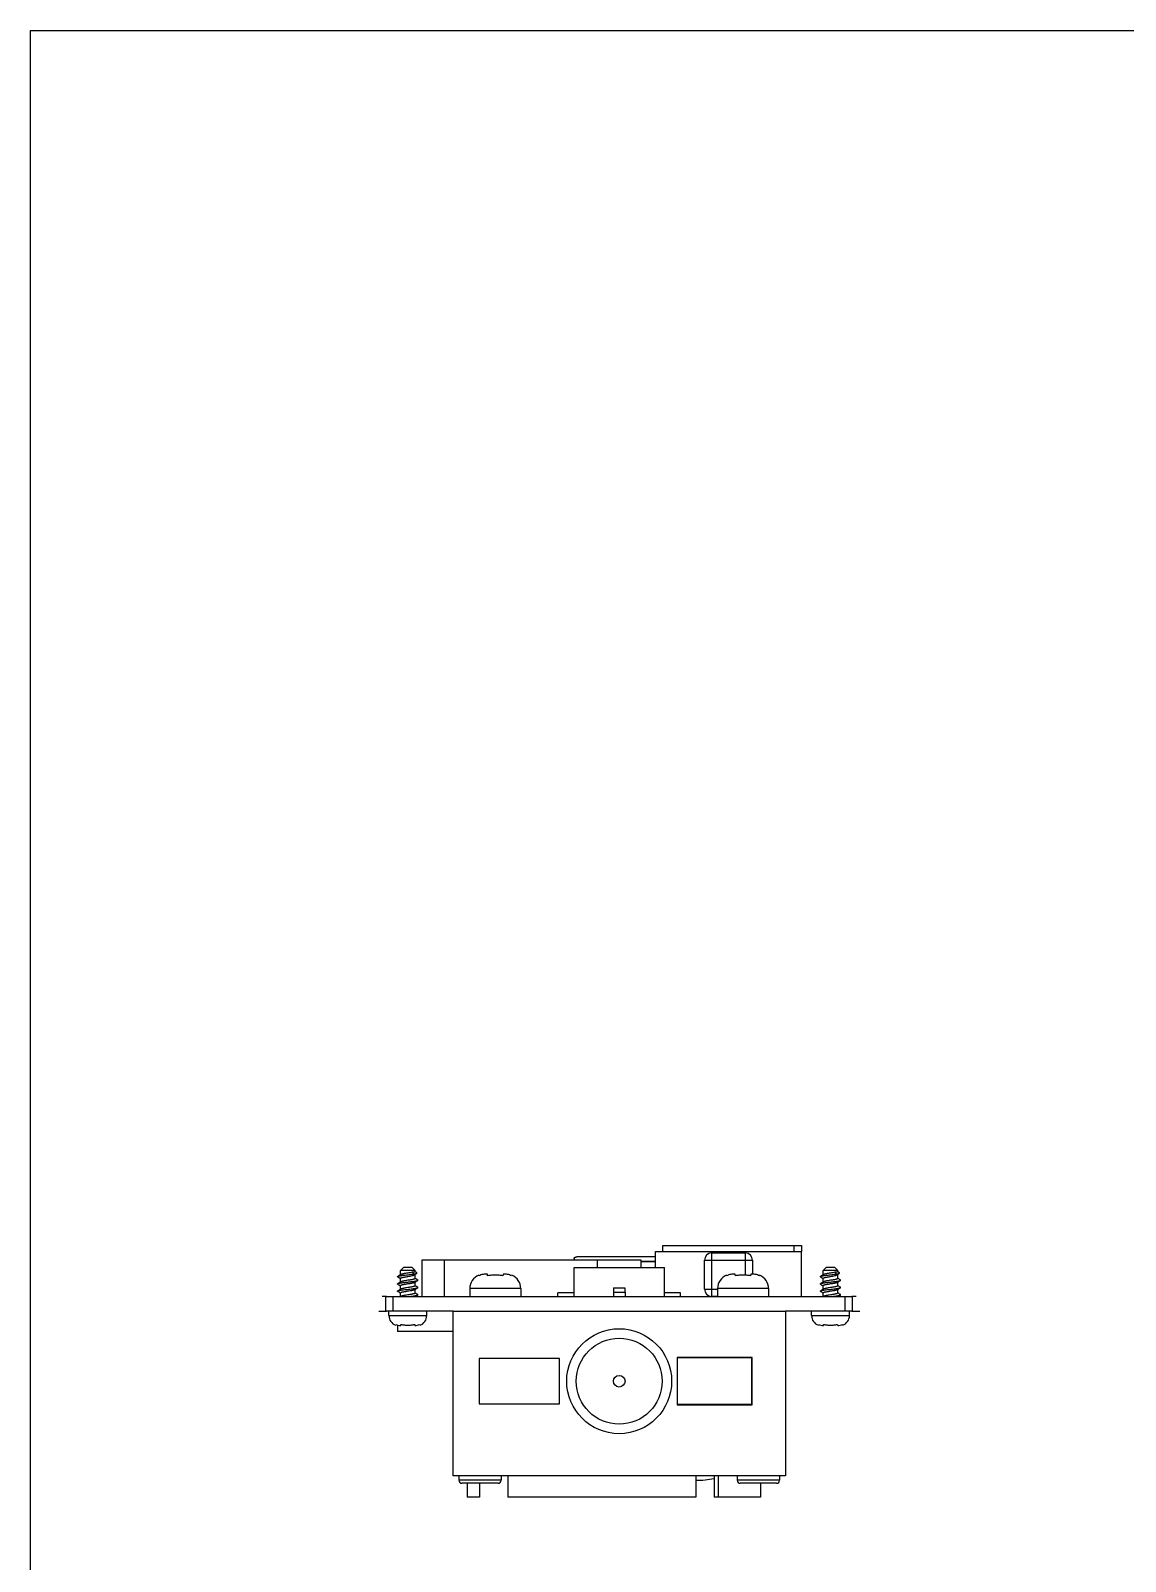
# Model space of a CAD drawing. Extents: x 0 to 297, y 0 to 210.
# Drawn here: x 0 to 75.1, y 105 to 210 of the extents above; entities that cross this region are included whole.
import ezdxf

# ---------------------------------------------------------------- set-up
doc = ezdxf.new("R2010")
doc.units = 0
doc.header["$LTSCALE"] = 16.335
doc.layers.get('0').update_dxf_attribs({"linetype": 'CONTINUOUS'})
doc.layers.add('02___PRT_ALL_AXES', color=7, linetype='CONTINUOUS')
doc.layers.add('06___PRT_ALL_SURFS', color=7, linetype='CONTINUOUS')

msp = doc.modelspace()

# ---------------------------------------------------------------- linework, layer by layer
at = {"color": 7, "linetype": 'CONTINUOUS'}
for p, q in [((0, 0), (0, 210)), ((0, 210), (297, 210)), ((46.73, 123.18), (46.73, 126.16)), ((46.73, 126.16), (49.03, 126.16)), ((49.03, 126.16), (49.03, 124.64)), ((52.38, 126.66), (52.88, 126.66)), ((52.88, 126.66), (52.88, 126.26)), ((25.58, 125.16), (25.38, 124.96)), ((26.38, 124.96), (25.38, 124.96)), ((26.18, 125.16), (25.58, 125.16)), ((26.18, 125.16), (26.38, 124.96)), ((26.83, 125.66), (26.83, 123.16)), ((41.88, 125.66), (26.83, 125.66)), ((28.38, 125.66), (28.38, 123.16)), ((37.28, 125.77), (37.28, 125.66)), ((37.28, 123.16), (37.28, 125.16)), ((37.28, 125.16), (43.48, 125.16)), ((42.88, 125.89), (37.48, 125.89)), ((38.88, 125.66), (38.88, 125.16)), ((41.88, 125.16), (41.88, 125.66)), ((41.88, 125.57), (42.88, 125.57)), ((42.88, 125.56), (41.88, 125.56)), ((43.48, 123.16), (43.48, 125.16)), ((46.23, 123.68), (46.23, 125.66)), ((46.23, 125.66), (49.53, 125.66)), ((49.53, 125.66), (49.53, 124.71)), ((54.58, 125.16), (54.38, 124.96)), ((55.38, 124.96), (54.38, 124.96)), ((55.18, 125.16), (54.58, 125.16)), ((55.18, 125.16), (55.38, 124.96)), ((25.24, 124.58), (25.19, 124.55)), ((25.19, 124.52), (25.26, 124.48)), ((25.24, 124.08), (25.19, 124.05)), ((25.19, 124.02), (25.26, 123.98)), ((25.29, 124.61), (25.24, 124.58)), ((25.29, 124.11), (25.24, 124.08)), ((25.26, 124.48), (25.31, 124.45)), ((25.26, 123.98), (25.31, 123.95)), ((25.34, 124.64), (25.29, 124.61)), ((25.34, 124.14), (25.29, 124.11)), ((25.31, 124.45), (25.37, 124.41)), ((25.31, 123.95), (25.37, 123.91)), ((25.39, 124.67), (25.34, 124.64)), ((25.39, 124.17), (25.34, 124.14)), ((25.37, 124.41), (25.38, 124.41)), ((25.37, 123.91), (25.38, 123.91)), ((26.17, 124.83), (26.29, 124.71)), ((26.29, 124.71), (26.17, 124.6)), ((26.33, 124.66), (26.37, 124.69)), ((26.36, 124.15), (26.42, 124.18)), ((26.49, 124.79), (26.38, 124.86)), ((26.44, 124.37), (26.38, 124.41)), ((26.38, 124.41), (26.38, 124.41)), ((26.44, 123.87), (26.38, 123.91)), ((26.38, 123.91), (26.38, 123.91)), ((26.42, 124.18), (26.47, 124.21)), ((26.44, 124.73), (26.49, 124.76)), ((26.49, 124.34), (26.44, 124.37)), ((26.47, 124.21), (26.52, 124.24)), ((26.56, 124.3), (26.49, 124.34)), ((26.52, 124.24), (26.56, 124.27)), ((30.75, 124.59), (30.75, 124.64)), ((31.35, 124.59), (31.34, 124.71)), ((32.42, 124.71), (32.4, 124.59)), ((33.01, 124.64), (33, 124.59)), ((47.75, 124.59), (47.75, 124.64)), ((48.35, 124.59), (48.34, 124.71)), ((49.42, 124.71), (49.4, 124.59)), ((50.01, 124.64), (50, 124.59)), ((54.24, 124.58), (54.19, 124.55)), ((54.19, 124.52), (54.26, 124.48)), ((54.24, 124.08), (54.19, 124.05)), ((54.19, 124.02), (54.26, 123.98)), ((54.29, 124.61), (54.24, 124.58)), ((54.29, 124.11), (54.24, 124.08)), ((54.26, 124.48), (54.31, 124.45)), ((54.26, 123.98), (54.31, 123.95)), ((54.34, 124.64), (54.29, 124.61)), ((54.34, 124.14), (54.29, 124.11)), ((54.31, 124.45), (54.37, 124.41)), ((54.31, 123.95), (54.37, 123.91)), ((54.39, 124.67), (54.34, 124.64)), ((54.39, 124.17), (54.34, 124.14)), ((54.37, 124.41), (54.38, 124.41)), ((54.37, 123.91), (54.38, 123.91)), ((55.17, 124.83), (55.29, 124.71)), ((55.29, 124.71), (55.17, 124.6)), ((55.33, 124.66), (55.37, 124.69)), ((55.36, 124.15), (55.42, 124.18)), ((55.49, 124.79), (55.38, 124.86)), ((55.44, 124.37), (55.38, 124.41)), ((55.38, 124.41), (55.38, 124.41)), ((55.44, 123.87), (55.38, 123.91)), ((55.38, 123.91), (55.38, 123.91)), ((55.42, 124.18), (55.47, 124.21)), ((55.44, 124.73), (55.49, 124.76)), ((55.49, 124.34), (55.44, 124.37)), ((55.47, 124.21), (55.52, 124.24)), ((55.56, 124.3), (55.49, 124.34)), ((55.52, 124.24), (55.56, 124.27)), ((24.38, 122.16), (24.38, 123.16)), ((24.42, 123.16), (56.33, 123.16)), ((24.88, 122.16), (24.88, 123.16)), ((25.24, 123.58), (25.19, 123.55)), ((25.19, 123.52), (25.26, 123.48)), ((25.29, 123.61), (25.24, 123.58)), ((25.26, 123.48), (25.31, 123.45)), ((25.34, 123.64), (25.29, 123.61)), ((25.31, 123.45), (25.37, 123.41)), ((25.39, 123.67), (25.34, 123.64)), ((25.37, 123.41), (25.38, 123.41)), ((26.36, 123.65), (26.42, 123.68)), ((26.44, 123.37), (26.38, 123.41)), ((26.38, 123.41), (26.38, 123.41)), ((26.39, 123.17), (26.44, 123.2)), ((26.42, 123.68), (26.47, 123.71)), ((26.49, 123.84), (26.44, 123.87)), ((26.49, 123.34), (26.44, 123.37)), ((26.44, 123.2), (26.49, 123.23)), ((26.47, 123.71), (26.52, 123.74)), ((26.56, 123.8), (26.49, 123.84)), ((26.56, 123.3), (26.49, 123.34)), ((26.49, 123.23), (26.56, 123.27)), ((26.52, 123.74), (26.56, 123.77)), ((30.13, 123.71), (30.13, 123.16)), ((33.63, 123.71), (30.13, 123.71)), ((33.63, 123.71), (33.63, 123.16)), ((36.18, 123.16), (36.18, 123.41)), ((37.28, 123.41), (36.18, 123.41)), ((39.98, 123.46), (39.98, 123.16)), ((39.98, 123.46), (40.78, 123.46)), ((39.99, 123.76), (39.99, 123.46)), ((39.99, 123.76), (40.77, 123.76)), ((40.77, 123.76), (40.77, 123.46)), ((40.78, 123.46), (40.78, 123.16)), ((44.58, 123.41), (43.48, 123.41)), ((44.58, 123.16), (44.58, 123.41)), ((46.23, 123.68), (47.13, 123.68)), ((47.13, 123.18), (46.73, 123.18)), ((47.13, 123.71), (47.13, 123.16)), ((50.63, 123.71), (47.13, 123.71)), ((50.63, 123.71), (50.63, 123.16)), ((54.24, 123.58), (54.19, 123.55)), ((54.19, 123.52), (54.26, 123.48)), ((54.29, 123.61), (54.24, 123.58)), ((54.26, 123.48), (54.31, 123.45)), ((54.34, 123.64), (54.29, 123.61)), ((54.31, 123.45), (54.37, 123.41)), ((54.39, 123.67), (54.34, 123.64)), ((54.37, 123.41), (54.38, 123.41)), ((55.36, 123.65), (55.42, 123.68)), ((55.44, 123.37), (55.38, 123.41)), ((55.38, 123.41), (55.38, 123.41)), ((55.39, 123.17), (55.44, 123.2)), ((55.42, 123.68), (55.47, 123.71)), ((55.49, 123.84), (55.44, 123.87)), ((55.49, 123.34), (55.44, 123.37)), ((55.44, 123.2), (55.49, 123.23)), ((55.47, 123.71), (55.52, 123.74)), ((55.56, 123.8), (55.49, 123.84)), ((55.56, 123.3), (55.49, 123.34)), ((55.49, 123.23), (55.56, 123.27)), ((55.52, 123.74), (55.56, 123.77)), ((55.88, 122.16), (55.88, 123.16)), ((56.38, 122.16), (56.38, 123.16)), ((28.98, 122.16), (24.42, 122.16)), ((24.58, 121.86), (24.58, 122.16)), ((24.58, 121.86), (27.18, 121.86)), ((27.18, 121.86), (27.18, 122.16)), ((56.33, 122.16), (51.78, 122.16)), ((53.58, 121.86), (53.58, 122.16)), ((53.58, 121.86), (56.18, 121.86)), ((56.18, 121.86), (56.18, 122.16)), ((25.04, 121.21), (25.05, 121.26)), ((25.18, 121.21), (25.18, 120.76)), ((28.98, 120.76), (25.18, 120.76)), ((25.39, 121.17), (25.4, 121.26)), ((26.35, 121.26), (26.37, 121.17)), ((26.7, 121.26), (26.71, 121.21)), ((54.04, 121.21), (54.05, 121.26)), ((54.39, 121.17), (54.4, 121.26)), ((55.35, 121.26), (55.37, 121.17)), ((55.7, 121.26), (55.71, 121.21)), ((30.78, 118.91), (30.78, 115.81)), ((36.28, 118.91), (30.78, 118.91)), ((36.28, 115.81), (36.28, 118.91)), ((44.35, 118.99), (44.35, 115.73)), ((49.51, 118.99), (44.35, 118.99)), ((44.38, 115.76), (44.38, 118.96)), ((49.48, 118.96), (44.38, 118.96)), ((49.48, 115.76), (49.48, 118.96)), ((49.51, 115.73), (49.51, 118.99)), ((30.78, 115.81), (36.28, 115.81)), ((44.35, 115.73), (49.51, 115.73)), ((49.48, 115.76), (44.38, 115.76)), ((32.28, 110.56), (29.38, 110.56)), ((32.08, 110.36), (29.58, 110.36)), ((29.94, 110.36), (29.94, 109.41)), ((30.79, 110.36), (30.79, 109.41)), ((32.75, 110.86), (32.75, 109.41)), ((45.63, 110.86), (45.63, 109.41)), ((46.9, 110.86), (46.9, 109.41)), ((47.17, 110.86), (47.17, 109.41)), ((51.38, 110.56), (48.48, 110.56)), ((51.18, 110.36), (48.68, 110.36)), ((50.08, 110.36), (50.08, 109.41))]:
    msp.add_line(p, q, dxfattribs=at)
at = {"color": 5, "linetype": 'CONTINUOUS'}
for p, q in [((24.42, 123.16), (24.13, 123.16)), ((56.63, 123.16), (56.33, 123.16)), ((23.88, 122.16), (24.42, 122.16)), ((56.33, 122.16), (56.88, 122.16))]:
    msp.add_line(p, q, dxfattribs=at)
at = {"color": 7, "linetype": 'CONTINUOUS'}
for points in [[(26.37, 124.69), (26.39, 124.7), (26.42, 124.72), (26.44, 124.73)], [(55.37, 124.69), (55.39, 124.7), (55.42, 124.72), (55.44, 124.73)]]:
    msp.add_lwpolyline(points, dxfattribs=at)
for radius in [3.6, 2.95, 0.4]:
    msp.add_circle((40.38, 117.36), radius, dxfattribs=at)
for centre, radius, start, end in [((46.73, 125.66), 0.5, 90, 180), ((49.03, 125.66), 0.5, 0, 90), ((31.13, 123.71), 1, 112.3336, 180), ((31.34, 123.12), 1.59, 93.4347, 95.0274), ((31.35, 122.92), 1.79, 90.5437, 93.4044), ((32.4, 122.92), 1.79, 86.5953, 89.456), ((32.41, 123.12), 1.59, 84.9736, 86.5653), ((32.63, 123.71), 1, 0, 67.6664), ((48.13, 123.71), 1, 112.3336, 180), ((48.34, 123.12), 1.59, 93.4347, 95.0274), ((48.35, 122.92), 1.79, 90.5437, 93.4044), ((49.4, 122.92), 1.79, 86.5953, 89.456), ((49.41, 123.12), 1.59, 84.9736, 86.5653), ((49.63, 123.71), 1, 0, 67.6664), ((46.73, 123.68), 0.5, 180, 270), ((25.28, 121.86), 0.7, 180, 250.3705), ((26.48, 121.86), 0.7, 289.6295, 360), ((54.28, 121.86), 0.7, 180, 250.3705), ((55.48, 121.86), 0.7, 289.6295, 360), ((29.58, 110.56), 0.2, 180, 270), ((32.08, 110.56), 0.2, 270, 360), ((45.73, 115.81), 5.25, 268.908, 282.8793), ((48.68, 110.56), 0.2, 180, 270), ((51.18, 110.56), 0.2, 270, 360)]:
    msp.add_arc(centre, radius, start, end, dxfattribs=at)
for points, knots in [([(37.28, 125.77), (37.28, 125.78), (37.28, 125.79), (37.29, 125.82), (37.31, 125.84), (37.34, 125.86), (37.4, 125.88), (37.45, 125.89), (37.48, 125.89)], [0, 0, 0, 0, 0.093181, 0.192326, 0.30147, 0.422521, 0.697141, 1, 1, 1, 1]), ([(25.19, 124.52), (25.19, 124.52), (25.18, 124.52), (25.18, 124.53), (25.18, 124.53), (25.18, 124.54), (25.18, 124.54), (25.18, 124.54), (25.18, 124.55), (25.19, 124.55), (25.19, 124.55)], [0, 0, 0, 0, 0.164076, 0.297779, 0.40644, 0.499999, 0.593558, 0.70222, 0.835924, 1, 1, 1, 1]), ([(25.19, 124.02), (25.19, 124.02), (25.18, 124.02), (25.18, 124.03), (25.18, 124.03), (25.18, 124.04), (25.18, 124.04), (25.18, 124.04), (25.18, 124.05), (25.19, 124.05), (25.19, 124.05)], [0, 0, 0, 0, 0.164112, 0.29782, 0.40645, 0.500001, 0.593543, 0.702203, 0.835937, 1, 1, 1, 1]), ([(25.19, 124.55), (25.19, 124.55), (25.2, 124.56), (25.22, 124.56), (25.25, 124.57), (25.29, 124.58), (25.34, 124.59), (25.4, 124.6), (25.5, 124.62), (25.63, 124.63), (25.79, 124.65), (25.96, 124.67), (26.13, 124.69), (26.24, 124.7), (26.29, 124.71)], [0, 0, 0, 0, 0.009903, 0.021984, 0.05274, 0.092104, 0.139599, 0.194556, 0.25616, 0.395492, 0.549087, 0.707494, 0.860939, 1, 1, 1, 1]), ([(25.19, 124.05), (25.19, 124.05), (25.2, 124.06), (25.22, 124.07), (25.25, 124.07), (25.29, 124.08), (25.35, 124.09), (25.44, 124.11), (25.53, 124.12), (25.64, 124.13), (25.76, 124.15), (25.88, 124.16), (25.99, 124.17), (26.11, 124.19), (26.22, 124.2), (26.32, 124.21), (26.4, 124.23), (26.46, 124.24), (26.5, 124.25), (26.53, 124.26), (26.55, 124.26), (26.56, 124.27), (26.56, 124.27)], [0, 0, 0, 0, 0.01128, 0.025855, 0.043731, 0.06484, 0.116232, 0.178692, 0.250466, 0.329494, 0.413486, 0.5, 0.586514, 0.670507, 0.749535, 0.821309, 0.883769, 0.935161, 0.956268, 0.974146, 0.98872, 1, 1, 1, 1]), ([(25.38, 124.42), (25.38, 124.42), (25.38, 124.42), (25.38, 124.43), (25.38, 124.43), (25.39, 124.44), (25.4, 124.44), (25.42, 124.45), (25.44, 124.46), (25.46, 124.47), (25.49, 124.48), (25.54, 124.49), (25.6, 124.5), (25.69, 124.51), (25.78, 124.53), (25.84, 124.54), (25.88, 124.55)], [0, 0, 0, 0, 0.007551, 0.015773, 0.025186, 0.036136, 0.06337, 0.098296, 0.141066, 0.191513, 0.249316, 0.314009, 0.461802, 0.629623, 0.811277, 1, 1, 1, 1]), ([(25.38, 123.92), (25.38, 123.92), (25.38, 123.92), (25.38, 123.93), (25.38, 123.93), (25.39, 123.94), (25.4, 123.94), (25.42, 123.95), (25.44, 123.96), (25.46, 123.97), (25.49, 123.98), (25.54, 123.99), (25.6, 124), (25.69, 124.01), (25.78, 124.03), (25.84, 124.04), (25.88, 124.05)], [0, 0, 0, 0, 0.007551, 0.015773, 0.025188, 0.036139, 0.063376, 0.098305, 0.141079, 0.19153, 0.249335, 0.314029, 0.461818, 0.629628, 0.811281, 1, 1, 1, 1]), ([(25.88, 124.78), (25.82, 124.77), (25.74, 124.76), (25.64, 124.74), (25.58, 124.73), (25.52, 124.71), (25.47, 124.7), (25.43, 124.69), (25.41, 124.68), (25.4, 124.68), (25.39, 124.67)], [0, 0, 0, 0, 0.327603, 0.480829, 0.621741, 0.746773, 0.852894, 0.937735, 0.971716, 1, 1, 1, 1]), ([(25.88, 124.28), (25.82, 124.27), (25.74, 124.26), (25.64, 124.24), (25.58, 124.23), (25.52, 124.21), (25.47, 124.2), (25.43, 124.19), (25.41, 124.18), (25.4, 124.18), (25.39, 124.17)], [0, 0, 0, 0, 0.327607, 0.480829, 0.621735, 0.746765, 0.852888, 0.937733, 0.971715, 1, 1, 1, 1]), ([(26.17, 124.83), (26.12, 124.82), (26.03, 124.8), (25.93, 124.78), (25.88, 124.78)], [0, 0, 0, 0, 0.474995, 1, 1, 1, 1]), ([(25.88, 124.55), (25.93, 124.55), (26.03, 124.57), (26.12, 124.59), (26.17, 124.6)], [0, 0, 0, 0, 0.525005, 1, 1, 1, 1]), ([(26.38, 124.4), (26.38, 124.4), (26.38, 124.4), (26.37, 124.39), (26.37, 124.39), (26.36, 124.38), (26.35, 124.38), (26.34, 124.37), (26.32, 124.36), (26.29, 124.35), (26.26, 124.35), (26.22, 124.34), (26.15, 124.32), (26.07, 124.31), (25.97, 124.29), (25.91, 124.28), (25.88, 124.28)], [0, 0, 0, 0, 0.007551, 0.015773, 0.025188, 0.036139, 0.063375, 0.098304, 0.141078, 0.191527, 0.249332, 0.314026, 0.461816, 0.629627, 0.81128, 1, 1, 1, 1]), ([(25.88, 124.05), (25.93, 124.05), (26.01, 124.07), (26.11, 124.08), (26.18, 124.1), (26.24, 124.11), (26.29, 124.12), (26.32, 124.13), (26.34, 124.14), (26.35, 124.15), (26.36, 124.15)], [0, 0, 0, 0, 0.327606, 0.480829, 0.621735, 0.746767, 0.852889, 0.937734, 0.971715, 1, 1, 1, 1]), ([(26.38, 123.9), (26.38, 123.9), (26.38, 123.9), (26.37, 123.89), (26.37, 123.89), (26.36, 123.88), (26.35, 123.88), (26.34, 123.87), (26.32, 123.86), (26.29, 123.85), (26.26, 123.85), (26.22, 123.84), (26.15, 123.82), (26.07, 123.81), (25.97, 123.79), (25.91, 123.78), (25.88, 123.78)], [0, 0, 0, 0, 0.007551, 0.015773, 0.025186, 0.036136, 0.06337, 0.098295, 0.141065, 0.191511, 0.249314, 0.314006, 0.461799, 0.629621, 0.811277, 1, 1, 1, 1]), ([(26.38, 124.86), (26.38, 124.85), (26.38, 124.85), (26.37, 124.85), (26.37, 124.85), (26.37, 124.85), (26.36, 124.85), (26.35, 124.85), (26.34, 124.84), (26.33, 124.84), (26.32, 124.84), (26.29, 124.84), (26.25, 124.83), (26.21, 124.83), (26.19, 124.83), (26.17, 124.83)], [0, 0, 0, 0, 0.009468, 0.016168, 0.02456, 0.046858, 0.076839, 0.114605, 0.160109, 0.213253, 0.273898, 0.416842, 0.587089, 0.782435, 1, 1, 1, 1]), ([(26.17, 124.6), (26.19, 124.6), (26.22, 124.61), (26.26, 124.63), (26.3, 124.64), (26.32, 124.66), (26.33, 124.66)], [0, 0, 0, 0, 0.299999, 0.568813, 0.802831, 1, 1, 1, 1]), ([(26.29, 124.71), (26.31, 124.71), (26.35, 124.72), (26.4, 124.73), (26.44, 124.74), (26.46, 124.75), (26.48, 124.75), (26.48, 124.76), (26.49, 124.76)], [0, 0, 0, 0, 0.343557, 0.628832, 0.747384, 0.848987, 0.933205, 1, 1, 1, 1]), ([(26.49, 124.76), (26.49, 124.76), (26.49, 124.76), (26.5, 124.77), (26.5, 124.77), (26.5, 124.78), (26.5, 124.78), (26.5, 124.78), (26.49, 124.79), (26.49, 124.79), (26.49, 124.79)], [0, 0, 0, 0, 0.155951, 0.283295, 0.387783, 0.480137, 0.575727, 0.688882, 0.828669, 1, 1, 1, 1]), ([(26.56, 124.27), (26.56, 124.27), (26.57, 124.27), (26.57, 124.28), (26.58, 124.28), (26.58, 124.29), (26.58, 124.29), (26.57, 124.29), (26.57, 124.3), (26.56, 124.3), (26.56, 124.3)], [0, 0, 0, 0, 0.164103, 0.297799, 0.406444, 0.500002, 0.593553, 0.702221, 0.835941, 1, 1, 1, 1]), ([(31.34, 124.71), (31.29, 124.71), (31.19, 124.71), (31.04, 124.69), (30.89, 124.65), (30.8, 124.61), (30.75, 124.59)], [0, 0, 0, 0, 0.25012, 0.500194, 0.750186, 1, 1, 1, 1]), ([(32.4, 124.59), (32.31, 124.61), (32.14, 124.63), (31.88, 124.64), (31.61, 124.63), (31.44, 124.61), (31.35, 124.59)], [0, 0, 0, 0, 0.249957, 0.5, 0.750043, 1, 1, 1, 1]), ([(33, 124.59), (32.95, 124.61), (32.86, 124.65), (32.72, 124.69), (32.57, 124.71), (32.47, 124.71), (32.42, 124.71)], [0, 0, 0, 0, 0.249812, 0.499808, 0.749883, 1, 1, 1, 1]), ([(48.34, 124.71), (48.29, 124.71), (48.19, 124.71), (48.04, 124.69), (47.89, 124.65), (47.8, 124.61), (47.75, 124.59)], [0, 0, 0, 0, 0.25012, 0.500194, 0.750186, 1, 1, 1, 1]), ([(49.4, 124.59), (49.31, 124.61), (49.14, 124.63), (48.88, 124.64), (48.61, 124.63), (48.44, 124.61), (48.35, 124.59)], [0, 0, 0, 0, 0.249957, 0.5, 0.750043, 1, 1, 1, 1]), ([(50, 124.59), (49.95, 124.61), (49.86, 124.65), (49.72, 124.69), (49.57, 124.71), (49.47, 124.71), (49.42, 124.71)], [0, 0, 0, 0, 0.249812, 0.499808, 0.749883, 1, 1, 1, 1]), ([(54.19, 124.52), (54.19, 124.52), (54.18, 124.52), (54.18, 124.53), (54.18, 124.53), (54.18, 124.54), (54.18, 124.54), (54.18, 124.54), (54.18, 124.55), (54.19, 124.55), (54.19, 124.55)], [0, 0, 0, 0, 0.164076, 0.297779, 0.40644, 0.499999, 0.593558, 0.70222, 0.835924, 1, 1, 1, 1]), ([(54.19, 124.02), (54.19, 124.02), (54.18, 124.02), (54.18, 124.03), (54.18, 124.03), (54.18, 124.04), (54.18, 124.04), (54.18, 124.04), (54.18, 124.05), (54.19, 124.05), (54.19, 124.05)], [0, 0, 0, 0, 0.164112, 0.29782, 0.40645, 0.500001, 0.593543, 0.702203, 0.835937, 1, 1, 1, 1]), ([(54.19, 124.55), (54.19, 124.55), (54.2, 124.56), (54.22, 124.56), (54.25, 124.57), (54.29, 124.58), (54.34, 124.59), (54.4, 124.6), (54.5, 124.62), (54.63, 124.63), (54.79, 124.65), (54.96, 124.67), (55.13, 124.69), (55.24, 124.7), (55.29, 124.71)], [0, 0, 0, 0, 0.009903, 0.021984, 0.05274, 0.092104, 0.139599, 0.194556, 0.25616, 0.395492, 0.549087, 0.707494, 0.860939, 1, 1, 1, 1]), ([(54.19, 124.05), (54.19, 124.05), (54.2, 124.06), (54.22, 124.07), (54.25, 124.07), (54.29, 124.08), (54.35, 124.09), (54.44, 124.11), (54.53, 124.12), (54.64, 124.13), (54.76, 124.15), (54.88, 124.16), (54.99, 124.17), (55.11, 124.19), (55.22, 124.2), (55.32, 124.21), (55.4, 124.23), (55.46, 124.24), (55.5, 124.25), (55.53, 124.26), (55.55, 124.26), (55.56, 124.27), (55.56, 124.27)], [0, 0, 0, 0, 0.01128, 0.025855, 0.043731, 0.06484, 0.116232, 0.178692, 0.250466, 0.329494, 0.413486, 0.5, 0.586514, 0.670507, 0.749535, 0.821309, 0.883769, 0.935161, 0.956268, 0.974146, 0.98872, 1, 1, 1, 1]), ([(54.38, 124.42), (54.38, 124.42), (54.38, 124.42), (54.38, 124.43), (54.38, 124.43), (54.39, 124.44), (54.4, 124.44), (54.42, 124.45), (54.44, 124.46), (54.46, 124.47), (54.49, 124.48), (54.54, 124.49), (54.6, 124.5), (54.69, 124.51), (54.78, 124.53), (54.84, 124.54), (54.88, 124.55)], [0, 0, 0, 0, 0.007551, 0.015773, 0.025186, 0.036136, 0.06337, 0.098296, 0.141066, 0.191513, 0.249316, 0.314009, 0.461802, 0.629623, 0.811277, 1, 1, 1, 1]), ([(54.38, 123.92), (54.38, 123.92), (54.38, 123.92), (54.38, 123.93), (54.38, 123.93), (54.39, 123.94), (54.4, 123.94), (54.42, 123.95), (54.44, 123.96), (54.46, 123.97), (54.49, 123.98), (54.54, 123.99), (54.6, 124), (54.69, 124.01), (54.78, 124.03), (54.84, 124.04), (54.88, 124.05)], [0, 0, 0, 0, 0.007551, 0.015773, 0.025188, 0.036139, 0.063376, 0.098305, 0.141079, 0.19153, 0.249335, 0.314029, 0.461818, 0.629628, 0.811281, 1, 1, 1, 1]), ([(54.88, 124.78), (54.82, 124.77), (54.74, 124.76), (54.64, 124.74), (54.58, 124.73), (54.52, 124.71), (54.47, 124.7), (54.43, 124.69), (54.41, 124.68), (54.4, 124.68), (54.39, 124.67)], [0, 0, 0, 0, 0.327603, 0.480829, 0.621741, 0.746773, 0.852894, 0.937735, 0.971716, 1, 1, 1, 1]), ([(54.88, 124.28), (54.82, 124.27), (54.74, 124.26), (54.64, 124.24), (54.58, 124.23), (54.52, 124.21), (54.47, 124.2), (54.43, 124.19), (54.41, 124.18), (54.4, 124.18), (54.39, 124.17)], [0, 0, 0, 0, 0.327607, 0.480829, 0.621735, 0.746765, 0.852888, 0.937733, 0.971715, 1, 1, 1, 1]), ([(55.17, 124.83), (55.12, 124.82), (55.03, 124.8), (54.93, 124.78), (54.88, 124.78)], [0, 0, 0, 0, 0.474995, 1, 1, 1, 1]), ([(54.88, 124.55), (54.93, 124.55), (55.03, 124.57), (55.12, 124.59), (55.17, 124.6)], [0, 0, 0, 0, 0.525005, 1, 1, 1, 1]), ([(55.38, 124.4), (55.38, 124.4), (55.38, 124.4), (55.37, 124.39), (55.37, 124.39), (55.36, 124.38), (55.35, 124.38), (55.34, 124.37), (55.32, 124.36), (55.29, 124.35), (55.26, 124.35), (55.22, 124.34), (55.15, 124.32), (55.07, 124.31), (54.97, 124.29), (54.91, 124.28), (54.88, 124.28)], [0, 0, 0, 0, 0.007551, 0.015773, 0.025188, 0.036139, 0.063375, 0.098304, 0.141078, 0.191527, 0.249332, 0.314026, 0.461816, 0.629627, 0.81128, 1, 1, 1, 1]), ([(54.88, 124.05), (54.93, 124.05), (55.01, 124.07), (55.11, 124.08), (55.18, 124.1), (55.24, 124.11), (55.29, 124.12), (55.32, 124.13), (55.34, 124.14), (55.35, 124.15), (55.36, 124.15)], [0, 0, 0, 0, 0.327606, 0.480829, 0.621735, 0.746767, 0.852889, 0.937734, 0.971715, 1, 1, 1, 1]), ([(55.38, 123.9), (55.38, 123.9), (55.38, 123.9), (55.37, 123.89), (55.37, 123.89), (55.36, 123.88), (55.35, 123.88), (55.34, 123.87), (55.32, 123.86), (55.29, 123.85), (55.26, 123.85), (55.22, 123.84), (55.15, 123.82), (55.07, 123.81), (54.97, 123.79), (54.91, 123.78), (54.88, 123.78)], [0, 0, 0, 0, 0.007551, 0.015773, 0.025186, 0.036136, 0.06337, 0.098295, 0.141065, 0.191511, 0.249314, 0.314006, 0.461799, 0.629621, 0.811277, 1, 1, 1, 1]), ([(55.38, 124.86), (55.38, 124.85), (55.38, 124.85), (55.37, 124.85), (55.37, 124.85), (55.37, 124.85), (55.36, 124.85), (55.35, 124.85), (55.34, 124.84), (55.33, 124.84), (55.32, 124.84), (55.29, 124.84), (55.25, 124.83), (55.21, 124.83), (55.19, 124.83), (55.17, 124.83)], [0, 0, 0, 0, 0.009468, 0.016168, 0.02456, 0.046858, 0.076839, 0.114605, 0.160109, 0.213253, 0.273898, 0.416842, 0.587089, 0.782435, 1, 1, 1, 1]), ([(55.17, 124.6), (55.19, 124.6), (55.22, 124.61), (55.26, 124.63), (55.3, 124.64), (55.32, 124.66), (55.33, 124.66)], [0, 0, 0, 0, 0.299999, 0.568813, 0.802831, 1, 1, 1, 1]), ([(55.29, 124.71), (55.31, 124.71), (55.35, 124.72), (55.4, 124.73), (55.44, 124.74), (55.46, 124.75), (55.48, 124.75), (55.48, 124.76), (55.49, 124.76)], [0, 0, 0, 0, 0.343557, 0.628832, 0.747384, 0.848987, 0.933205, 1, 1, 1, 1]), ([(55.49, 124.76), (55.49, 124.76), (55.49, 124.76), (55.5, 124.77), (55.5, 124.77), (55.5, 124.78), (55.5, 124.78), (55.5, 124.78), (55.49, 124.79), (55.49, 124.79), (55.49, 124.79)], [0, 0, 0, 0, 0.155951, 0.283295, 0.387783, 0.480137, 0.575727, 0.688882, 0.828669, 1, 1, 1, 1]), ([(55.56, 124.27), (55.56, 124.27), (55.57, 124.27), (55.57, 124.28), (55.58, 124.28), (55.58, 124.29), (55.58, 124.29), (55.57, 124.29), (55.57, 124.3), (55.56, 124.3), (55.56, 124.3)], [0, 0, 0, 0, 0.164103, 0.297799, 0.406444, 0.500002, 0.593553, 0.702221, 0.835941, 1, 1, 1, 1]), ([(25.19, 123.52), (25.19, 123.52), (25.18, 123.52), (25.18, 123.53), (25.18, 123.53), (25.18, 123.54), (25.18, 123.54), (25.18, 123.54), (25.18, 123.55), (25.19, 123.55), (25.19, 123.55)], [0, 0, 0, 0, 0.16408, 0.29782, 0.406459, 0.499999, 0.593543, 0.702168, 0.835899, 1, 1, 1, 1]), ([(25.19, 123.55), (25.19, 123.55), (25.2, 123.56), (25.22, 123.57), (25.25, 123.57), (25.28, 123.58), (25.31, 123.59), (25.36, 123.6), (25.45, 123.61), (25.59, 123.63), (25.76, 123.65), (25.93, 123.67), (26.11, 123.69), (26.24, 123.7), (26.34, 123.72), (26.4, 123.73), (26.46, 123.74), (26.5, 123.75), (26.53, 123.76), (26.55, 123.76), (26.56, 123.77), (26.56, 123.77)], [0, 0, 0, 0, 0.011278, 0.025854, 0.04373, 0.064839, 0.089058, 0.116235, 0.178694, 0.289213, 0.413487, 0.543416, 0.670507, 0.786462, 0.837871, 0.883768, 0.923432, 0.956269, 0.981844, 0.991844, 1, 1, 1, 1]), ([(25.38, 123.42), (25.38, 123.42), (25.38, 123.42), (25.38, 123.43), (25.38, 123.43), (25.39, 123.44), (25.4, 123.44), (25.42, 123.45), (25.44, 123.46), (25.46, 123.47), (25.49, 123.48), (25.54, 123.49), (25.6, 123.5), (25.69, 123.51), (25.78, 123.53), (25.84, 123.54), (25.88, 123.55)], [0, 0, 0, 0, 0.007551, 0.015771, 0.025184, 0.036133, 0.063367, 0.098294, 0.141066, 0.191514, 0.249318, 0.314009, 0.461795, 0.629614, 0.811277, 1, 1, 1, 1]), ([(25.88, 123.78), (25.82, 123.77), (25.74, 123.76), (25.64, 123.74), (25.58, 123.73), (25.52, 123.71), (25.47, 123.7), (25.43, 123.69), (25.41, 123.68), (25.4, 123.68), (25.39, 123.67)], [0, 0, 0, 0, 0.327606, 0.480833, 0.62174, 0.746766, 0.852886, 0.937732, 0.971715, 1, 1, 1, 1]), ([(25.88, 123.28), (25.82, 123.27), (25.74, 123.26), (25.64, 123.24), (25.58, 123.23), (25.52, 123.21), (25.47, 123.2), (25.43, 123.19), (25.41, 123.18), (25.4, 123.18), (25.39, 123.17)], [0, 0, 0, 0, 0.32761, 0.48084, 0.621752, 0.746778, 0.852892, 0.937733, 0.971716, 1, 1, 1, 1]), ([(25.88, 123.55), (25.93, 123.55), (26.01, 123.57), (26.11, 123.58), (26.18, 123.6), (26.24, 123.61), (26.29, 123.62), (26.32, 123.63), (26.34, 123.64), (26.35, 123.65), (26.36, 123.65)], [0, 0, 0, 0, 0.327603, 0.48083, 0.621743, 0.746775, 0.852895, 0.937735, 0.971716, 1, 1, 1, 1]), ([(26.38, 123.4), (26.38, 123.4), (26.38, 123.4), (26.37, 123.39), (26.37, 123.39), (26.36, 123.38), (26.35, 123.38), (26.34, 123.37), (26.32, 123.36), (26.29, 123.35), (26.26, 123.35), (26.22, 123.34), (26.15, 123.32), (26.07, 123.31), (25.97, 123.29), (25.91, 123.28), (25.88, 123.28)], [0, 0, 0, 0, 0.007549, 0.015768, 0.02518, 0.036126, 0.063349, 0.098272, 0.141034, 0.191477, 0.249273, 0.313964, 0.461758, 0.629591, 0.811262, 1, 1, 1, 1]), ([(26.56, 123.77), (26.56, 123.77), (26.57, 123.77), (26.57, 123.78), (26.58, 123.78), (26.58, 123.79), (26.58, 123.79), (26.57, 123.79), (26.57, 123.8), (26.56, 123.8), (26.56, 123.8)], [0, 0, 0, 0, 0.1641, 0.297831, 0.406456, 0.5, 0.59354, 0.702179, 0.83592, 1, 1, 1, 1]), ([(54.19, 123.52), (54.19, 123.52), (54.18, 123.52), (54.18, 123.53), (54.18, 123.53), (54.18, 123.54), (54.18, 123.54), (54.18, 123.54), (54.18, 123.55), (54.19, 123.55), (54.19, 123.55)], [0, 0, 0, 0, 0.16408, 0.29782, 0.406459, 0.499999, 0.593543, 0.702168, 0.835899, 1, 1, 1, 1]), ([(54.19, 123.55), (54.19, 123.55), (54.2, 123.56), (54.22, 123.57), (54.25, 123.57), (54.28, 123.58), (54.31, 123.59), (54.36, 123.6), (54.45, 123.61), (54.59, 123.63), (54.76, 123.65), (54.93, 123.67), (55.11, 123.69), (55.24, 123.7), (55.34, 123.72), (55.4, 123.73), (55.46, 123.74), (55.5, 123.75), (55.53, 123.76), (55.55, 123.76), (55.56, 123.77), (55.56, 123.77)], [0, 0, 0, 0, 0.011278, 0.025854, 0.04373, 0.064839, 0.089058, 0.116235, 0.178694, 0.289213, 0.413487, 0.543416, 0.670507, 0.786462, 0.837871, 0.883768, 0.923432, 0.956269, 0.981844, 0.991844, 1, 1, 1, 1]), ([(54.38, 123.42), (54.38, 123.42), (54.38, 123.42), (54.38, 123.43), (54.38, 123.43), (54.39, 123.44), (54.4, 123.44), (54.42, 123.45), (54.44, 123.46), (54.46, 123.47), (54.49, 123.48), (54.54, 123.49), (54.6, 123.5), (54.69, 123.51), (54.78, 123.53), (54.84, 123.54), (54.88, 123.55)], [0, 0, 0, 0, 0.007551, 0.015771, 0.025184, 0.036133, 0.063367, 0.098294, 0.141066, 0.191514, 0.249318, 0.314009, 0.461795, 0.629614, 0.811277, 1, 1, 1, 1]), ([(54.88, 123.78), (54.82, 123.77), (54.74, 123.76), (54.64, 123.74), (54.58, 123.73), (54.52, 123.71), (54.47, 123.7), (54.43, 123.69), (54.41, 123.68), (54.4, 123.68), (54.39, 123.67)], [0, 0, 0, 0, 0.327606, 0.480833, 0.62174, 0.746766, 0.852886, 0.937732, 0.971715, 1, 1, 1, 1]), ([(54.88, 123.28), (54.82, 123.27), (54.74, 123.26), (54.64, 123.24), (54.58, 123.23), (54.52, 123.21), (54.47, 123.2), (54.43, 123.19), (54.41, 123.18), (54.4, 123.18), (54.39, 123.17)], [0, 0, 0, 0, 0.32761, 0.48084, 0.621752, 0.746778, 0.852892, 0.937733, 0.971716, 1, 1, 1, 1]), ([(54.88, 123.55), (54.93, 123.55), (55.01, 123.57), (55.11, 123.58), (55.18, 123.6), (55.24, 123.61), (55.29, 123.62), (55.32, 123.63), (55.34, 123.64), (55.35, 123.65), (55.36, 123.65)], [0, 0, 0, 0, 0.327603, 0.48083, 0.621743, 0.746775, 0.852895, 0.937735, 0.971716, 1, 1, 1, 1]), ([(55.38, 123.4), (55.38, 123.4), (55.38, 123.4), (55.37, 123.39), (55.37, 123.39), (55.36, 123.38), (55.35, 123.38), (55.34, 123.37), (55.32, 123.36), (55.29, 123.35), (55.26, 123.35), (55.22, 123.34), (55.15, 123.32), (55.07, 123.31), (54.97, 123.29), (54.91, 123.28), (54.88, 123.28)], [0, 0, 0, 0, 0.007549, 0.015768, 0.02518, 0.036126, 0.063349, 0.098272, 0.141034, 0.191477, 0.249273, 0.313964, 0.461758, 0.629591, 0.811262, 1, 1, 1, 1]), ([(55.56, 123.77), (55.56, 123.77), (55.57, 123.77), (55.57, 123.78), (55.58, 123.78), (55.58, 123.79), (55.58, 123.79), (55.57, 123.79), (55.57, 123.8), (55.56, 123.8), (55.56, 123.8)], [0, 0, 0, 0, 0.1641, 0.297831, 0.406456, 0.5, 0.59354, 0.702179, 0.83592, 1, 1, 1, 1]), ([(25.05, 121.26), (25.1, 121.24), (25.21, 121.2), (25.33, 121.18), (25.39, 121.17)], [0, 0, 0, 0, 0.499673, 1, 1, 1, 1]), ([(25.4, 121.26), (25.48, 121.24), (25.6, 121.22), (25.76, 121.21), (25.88, 121.2), (26, 121.21), (26.16, 121.22), (26.28, 121.24), (26.35, 121.26)], [0, 0, 0, 0, 0.249862, 0.374927, 0.5, 0.625073, 0.750138, 1, 1, 1, 1]), ([(26.37, 121.17), (26.42, 121.18), (26.54, 121.2), (26.65, 121.24), (26.7, 121.26)], [0, 0, 0, 0, 0.500339, 1, 1, 1, 1]), ([(54.05, 121.26), (54.1, 121.24), (54.21, 121.2), (54.33, 121.18), (54.39, 121.17)], [0, 0, 0, 0, 0.499673, 1, 1, 1, 1]), ([(54.4, 121.26), (54.48, 121.24), (54.6, 121.22), (54.76, 121.21), (54.88, 121.2), (55, 121.21), (55.16, 121.22), (55.28, 121.24), (55.35, 121.26)], [0, 0, 0, 0, 0.249862, 0.374927, 0.5, 0.625073, 0.750138, 1, 1, 1, 1]), ([(55.37, 121.17), (55.42, 121.18), (55.54, 121.2), (55.65, 121.24), (55.7, 121.26)], [0, 0, 0, 0, 0.500339, 1, 1, 1, 1])]:
    msp.add_open_spline(points, degree=3, knots=knots, dxfattribs=at)
at = {"layer": '02___PRT_ALL_AXES', "color": 7, "linetype": 'CONTINUOUS'}
for p, q in [((42.88, 125.16), (42.88, 126.26)), ((42.88, 126.26), (52.88, 126.26)), ((43.38, 126.26), (43.38, 126.66)), ((43.38, 126.66), (52.38, 126.66)), ((52.38, 126.26), (52.38, 126.66)), ((52.88, 123.16), (52.88, 126.26)), ((25.38, 124.66), (25.38, 124.96)), ((26.38, 124.86), (26.38, 124.96)), ((54.38, 124.66), (54.38, 124.96)), ((55.38, 124.86), (55.38, 124.96)), ((25.38, 124.16), (25.38, 124.42)), ((25.38, 123.66), (25.38, 123.92)), ((26.38, 124.4), (26.38, 124.69)), ((26.38, 123.9), (26.38, 124.16)), ((54.38, 124.16), (54.38, 124.42)), ((54.38, 123.66), (54.38, 123.92)), ((55.38, 124.4), (55.38, 124.69)), ((55.38, 123.9), (55.38, 124.16)), ((25.38, 123.16), (25.38, 123.42)), ((26.38, 123.4), (26.38, 123.66)), ((54.38, 123.16), (54.38, 123.42)), ((55.38, 123.4), (55.38, 123.66)), ((24.58, 121.86), (24.58, 122.16)), ((27.18, 121.86), (27.18, 122.16)), ((53.58, 121.86), (53.58, 122.16)), ((56.18, 121.86), (56.18, 122.16)), ((29.38, 110.86), (29.38, 110.56)), ((32.28, 110.86), (32.28, 110.56)), ((48.48, 110.86), (48.48, 110.56)), ((51.38, 110.86), (51.38, 110.56))]:
    msp.add_line(p, q, dxfattribs=at)
for points, knots in [([(25.91, 123.16), (26, 123.17), (26.13, 123.19), (26.29, 123.21), (26.37, 123.22), (26.4, 123.23)], [0, 0, 0, 0, 0.548306, 0.791187, 1, 1, 1, 1]), ([(26.4, 123.23), (26.42, 123.23), (26.46, 123.24), (26.5, 123.25), (26.53, 123.26), (26.55, 123.26), (26.56, 123.27), (26.56, 123.27)], [0, 0, 0, 0, 0.341841, 0.624632, 0.8445, 0.93026, 1, 1, 1, 1]), ([(26.56, 123.27), (26.56, 123.27), (26.57, 123.27), (26.57, 123.28), (26.58, 123.28), (26.58, 123.29), (26.58, 123.29), (26.57, 123.29), (26.57, 123.3), (26.56, 123.3), (26.56, 123.3)], [0, 0, 0, 0, 0.164034, 0.297749, 0.4064, 0.499925, 0.593446, 0.702061, 0.835807, 1, 1, 1, 1]), ([(54.91, 123.16), (55, 123.17), (55.13, 123.19), (55.29, 123.21), (55.37, 123.22), (55.4, 123.23)], [0, 0, 0, 0, 0.548306, 0.791187, 1, 1, 1, 1]), ([(55.4, 123.23), (55.42, 123.23), (55.46, 123.24), (55.5, 123.25), (55.53, 123.26), (55.55, 123.26), (55.56, 123.27), (55.56, 123.27)], [0, 0, 0, 0, 0.341841, 0.624632, 0.8445, 0.93026, 1, 1, 1, 1]), ([(55.56, 123.27), (55.56, 123.27), (55.57, 123.27), (55.57, 123.28), (55.58, 123.28), (55.58, 123.29), (55.58, 123.29), (55.57, 123.29), (55.57, 123.3), (55.56, 123.3), (55.56, 123.3)], [0, 0, 0, 0, 0.164034, 0.297749, 0.4064, 0.499925, 0.593446, 0.702061, 0.835807, 1, 1, 1, 1])]:
    msp.add_open_spline(points, degree=3, knots=knots, dxfattribs=at)
at = {"layer": '06___PRT_ALL_SURFS', "color": 7, "linetype": 'CONTINUOUS'}
for p, q in [((28.98, 110.86), (28.98, 122.16)), ((28.98, 122.16), (51.78, 122.16)), ((51.78, 122.16), (51.78, 110.86)), ((51.78, 110.86), (28.98, 110.86)), ((30.79, 109.41), (29.94, 109.41)), ((45.63, 109.41), (32.75, 109.41)), ((50.08, 109.41), (46.9, 109.41))]:
    msp.add_line(p, q, dxfattribs=at)

doc.saveas('drawing.dxf')
